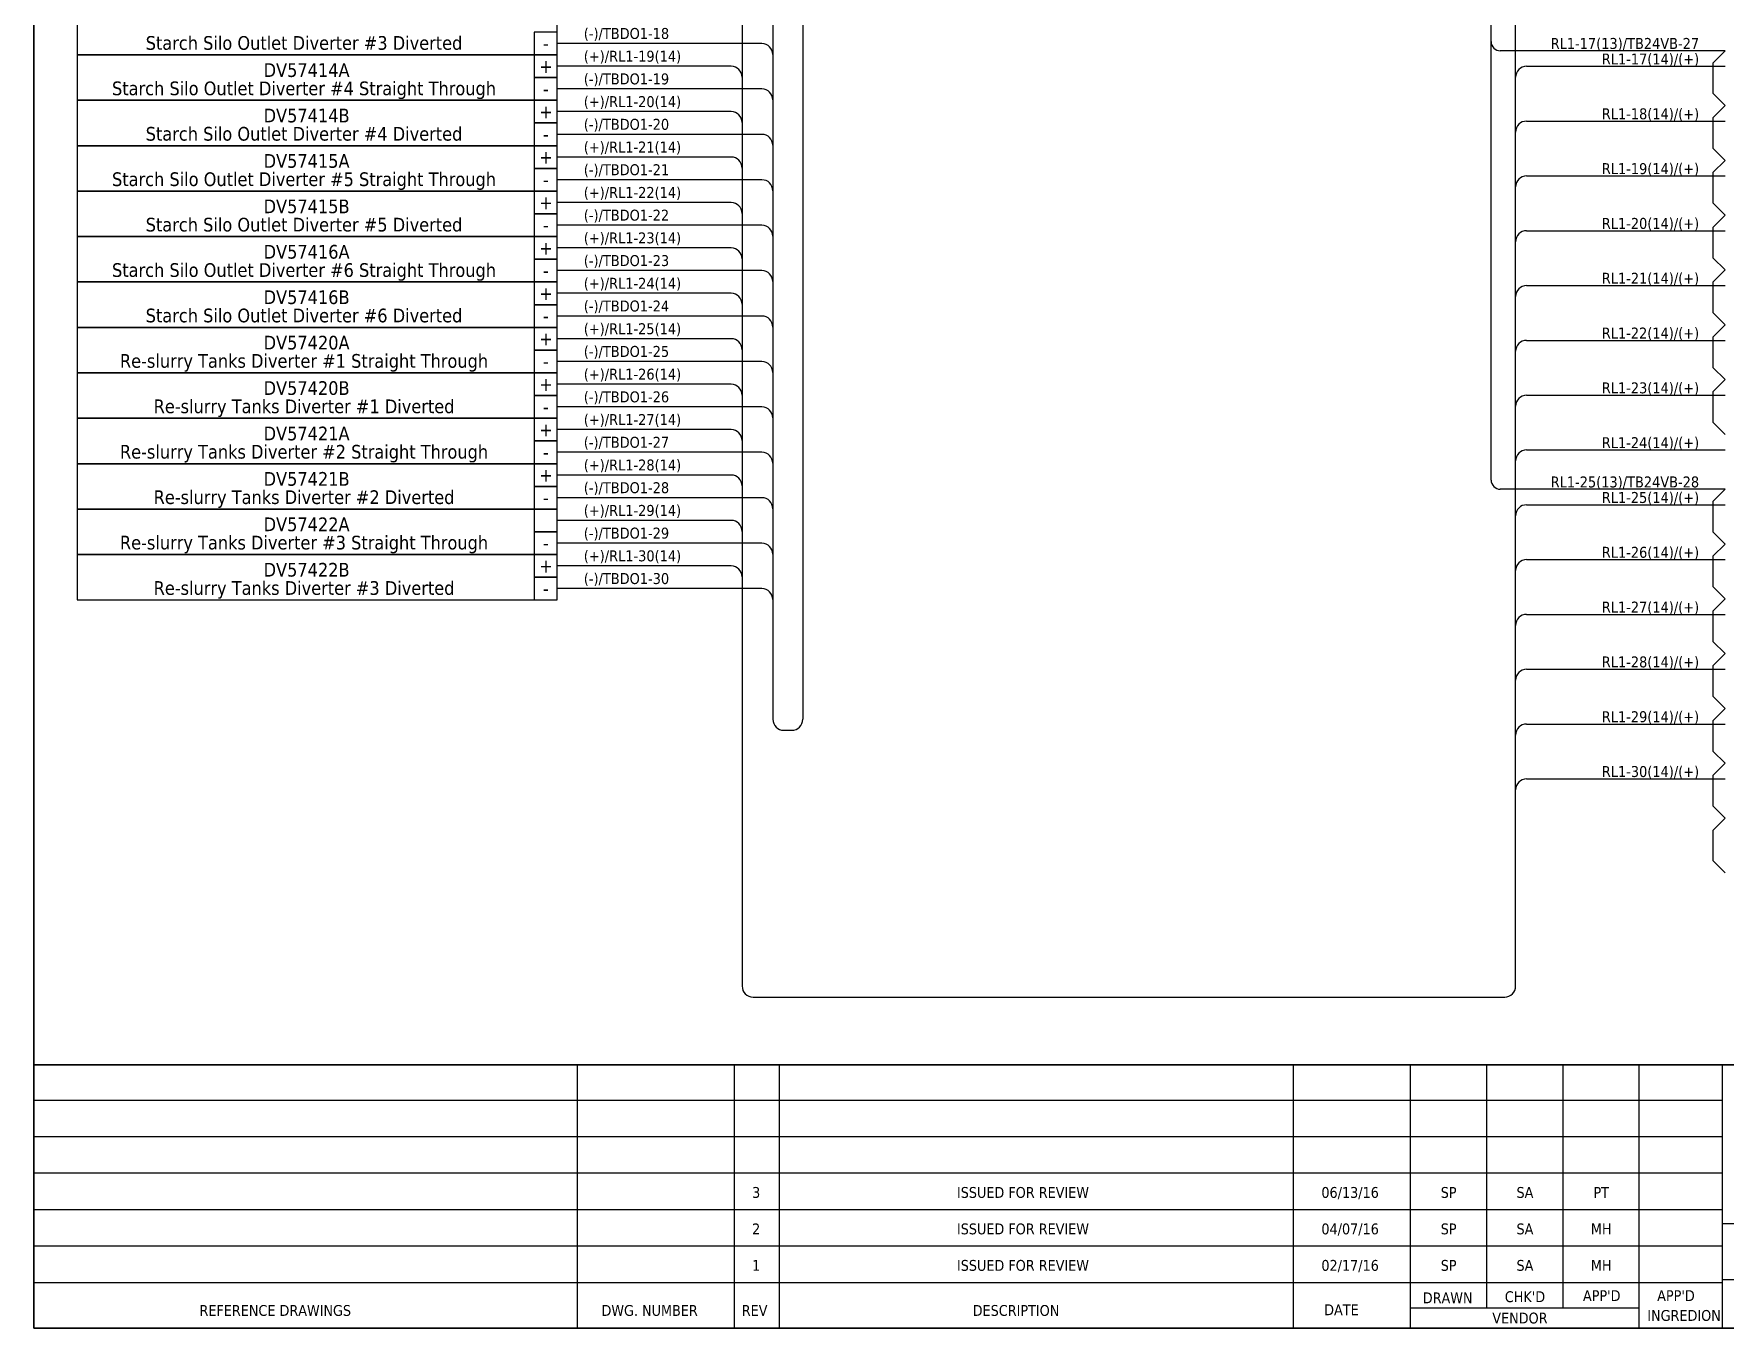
# Model space of a CAD drawing. Header units: millimetres. Extents: x 0 to 1792788, y -13 to 262234.
# Drawn here: x 905434 to 952471, y -13 to 35976 of the extents above; entities that cross this region are included whole.
import ezdxf
from ezdxf.enums import TextEntityAlignment as Align

# ---------------------------------------------------------------- set-up
doc = ezdxf.new("R2010")
doc.units = ezdxf.units.MM
for name, color, linetype, lineweight in [('GT_1', 9, 'Continuous', 25), ('HELPPOINT', 7, 'Continuous', 25), ('MEMBER', 7, 'Continuous', 25), ('power', 7, 'Continuous', 25)]:
    doc.layers.add(name, color=color, linetype=linetype, lineweight=lineweight)
doc.styles.add('Tahoma', font='')
doc.styles.get('Tahoma').set_extended_font_data('Tahoma')

# ---------------------------------------------------------------- blocks, each defined once
blk = doc.blocks.new('TPA')
at = {"layer": 'GT_1', "color": 4, "ltscale": 25.4}
for p, q in [((14309938, 12749437), (14309938, 12757755)), ((14314900, 12749437), (14314900, 12757755)), ((14316319, 12749437), (14316319, 12757755)), ((14332560, 12749437), (14332560, 12757755)), ((14336263, 12749437), (14336263, 12757755)), ((14338674, 12750067), (14338674, 12757755)), ((14341086, 12750068), (14341086, 12757756)), ((14343490, 12749437), (14343490, 12757755)), ((14346116, 12749437), (14346116, 12757755)), ((14346116, 12756634), (14292753, 12756634)), ((14346116, 12755485), (14292753, 12755485)), ((14346116, 12754332), (14292753, 12754332)), ((14346116, 12753180), (14292753, 12753180)), ((14368833, 12752737), (14346116, 12752737)), ((14346116, 12752028), (14292753, 12752028)), ((14346114, 12750875), (14292753, 12750875)), ((14368833, 12750964), (14346116, 12750964)), ((14343490, 12750067), (14336263, 12750067))]:
    blk.add_line(p, q, dxfattribs=at)
at = {"layer": 'HELPPOINT', "color": 4, "lineweight": 35, "ltscale": 25.4}
for p, q in [((14292753, 12749437), (14292753, 12827491)), ((14292753, 12749437), (14292753, 12827491)), ((14405128, 12749437), (14292753, 12749437)), ((14405128, 12749437), (14292753, 12749437))]:
    blk.add_line(p, q, dxfattribs=at)
at = {"layer": 'MEMBER', "color": 4, "lineweight": 35, "ltscale": 25.4}
blk.add_line((14292753, 12757755), (14405128, 12757755), dxfattribs=at)
blk.add_line((14292753, 12757755), (14405128, 12757755), dxfattribs=at)
at = {"layer": 'MEMBER', "color": 4, "style": 'Tahoma'}
for s, height, p in [('3', 343, (14315582, 12753726)), ('ISSUED FOR REVIEW', 342.77, (14324013, 12753726)), ('06/13/16', 342.8, (14334352, 12753726)), ('SP', 342.8, (14337466, 12753726)), ('SA', 342.8, (14339877, 12753726)), ('PT', 342.8, (14342288, 12753726)), ('2', 343, (14315582, 12752574)), ('ISSUED FOR REVIEW', 342.77, (14324013, 12752574)), ('04/07/16', 342.8, (14334352, 12752574)), ('SP', 342.8, (14337466, 12752574)), ('SA', 342.8, (14339877, 12752574)), ('MH', 342.8, (14342288, 12752574)), ('1', 343, (14315582, 12751421)), ('ISSUED FOR REVIEW', 342.77, (14324013, 12751421)), ('02/17/16', 342.8, (14334352, 12751421)), ('SP', 342.8, (14337466, 12751421)), ('SA', 342.8, (14339877, 12751421)), ('MH', 342.8, (14342288, 12751421))]:
    blk.add_text(s, height=height, dxfattribs=at).set_placement(p, align=Align.MIDDLE_CENTER)
for s, height, p in [('DRAWN', 342.8, (14336649, 12750224)), ("CHK'D", 342.8, (14339241, 12750260)), ("APP'D", 342.8, (14341710, 12750294)), ("APP'D", 342.8, (14344056, 12750294)), ('REFERENCE DRAWINGS', 342.77, (14297988, 12749826)), ('DWG. NUMBER', 342.77, (14310694, 12749826)), ('REV', 342.8, (14315126, 12749826)), ('DESCRIPTION', 342.77, (14322425, 12749826)), ('DATE', 342.8, (14333532, 12749847)), ('VENDOR', 342.8, (14338846, 12749586)), ('INGREDION', 342.8, (14343744, 12749668))]:
    blk.add_text(s, height=height, dxfattribs=at).set_placement(p)

msp = doc.modelspace()

# ---------------------------------------------------------------- linework, layer by layer
at = {"color": 1, "ltscale": 25.4}
for p, q in [((945962, 23568), (945962, 61692)), ((952471, 35506), (946216, 35506)), ((952471, 35506), (952131, 35165)), ((952131, 35165), (952131, 34322)), ((952471, 33982), (952131, 34322)), ((952471, 33982), (952131, 33641)), ((952131, 33641), (952131, 32798)), ((952471, 32458), (952131, 32798)), ((952471, 32458), (952131, 32117)), ((952131, 32117), (952131, 31274)), ((952471, 30934), (952131, 31274)), ((952471, 30934), (952131, 30593)), ((952131, 30593), (952131, 29750)), ((952471, 29410), (952131, 29750)), ((952471, 29410), (952131, 29069)), ((952131, 29069), (952131, 28226)), ((952471, 27886), (952131, 28226)), ((952471, 27886), (952131, 27545)), ((952131, 27545), (952131, 26702)), ((952471, 26362), (952131, 26702)), ((952471, 26362), (952131, 26021)), ((952131, 26021), (952131, 25178)), ((952471, 24838), (952131, 25178)), ((952471, 23314), (946216, 23314)), ((952471, 23314), (952131, 22973)), ((952131, 22973), (952131, 22130)), ((952471, 21790), (952131, 22130)), ((952471, 21790), (952131, 21449)), ((952131, 21449), (952131, 20606)), ((952471, 20266), (952131, 20606)), ((952471, 20266), (952131, 19925)), ((952131, 19925), (952131, 19082)), ((952471, 18742), (952131, 19082)), ((952471, 18742), (952131, 18401)), ((952131, 18401), (952131, 17558)), ((952471, 17218), (952131, 17558)), ((952471, 17218), (952131, 16877)), ((952131, 16877), (952131, 16034)), ((952471, 15694), (952131, 16034)), ((952471, 15694), (952131, 15353)), ((952131, 15353), (952131, 14510)), ((952471, 14170), (952131, 14510)), ((952471, 14170), (952131, 13829)), ((952131, 13829), (952131, 12986)), ((952471, 12646), (952131, 12986))]:
    msp.add_line(p, q, dxfattribs=at)
at = {"color": 4, "ltscale": 25.4}
for p, q in [((946644, 9499), (946644, 59152)), ((925132, 57504), (925132, 9499)), ((924827, 35075), (919984, 35075)), ((946949, 35073), (952471, 35073)), ((924827, 33812), (919984, 33812)), ((946949, 33549), (952471, 33549)), ((924827, 32549), (919984, 32549)), ((946949, 32025), (952471, 32025)), ((924827, 31287), (919984, 31287)), ((946949, 30501), (952471, 30501)), ((924827, 30024), (919984, 30024)), ((924827, 28761), (919984, 28761)), ((946949, 28977), (952471, 28977)), ((924827, 27498), (919984, 27498)), ((946949, 27453), (952471, 27453)), ((924827, 26235), (919984, 26235)), ((946949, 25929), (952471, 25929)), ((924827, 24972), (919984, 24972)), ((946949, 24405), (952471, 24405)), ((924827, 23709), (919984, 23709)), ((946949, 22881), (952471, 22881)), ((924827, 22446), (919984, 22446)), ((924827, 21183), (919984, 21183)), ((946949, 21357), (952471, 21357)), ((946949, 19833), (952471, 19833)), ((946949, 18309), (952471, 18309)), ((946949, 16785), (952471, 16785)), ((946949, 15261), (952471, 15261)), ((925437, 9194), (946339, 9194))]:
    msp.add_line(p, q, dxfattribs=at)
at = {"color": 7, "ltscale": 25.4}
for p, q in [((925987, 56873), (925987, 16916)), ((926818, 56873), (926818, 16916)), ((925682, 35707), (919984, 35707)), ((925682, 34444), (919984, 34444)), ((925682, 33181), (919984, 33181)), ((925682, 31918), (919984, 31918)), ((925682, 30655), (919984, 30655)), ((925682, 29392), (919984, 29392)), ((925682, 28129), (919984, 28129)), ((925682, 26866), (919984, 26866)), ((925682, 25603), (919984, 25603)), ((925682, 24340), (919984, 24340)), ((925682, 23077), (919984, 23077)), ((925682, 21814), (919984, 21814)), ((925682, 20551), (919984, 20551)), ((926292, 16611), (926513, 16611))]:
    msp.add_line(p, q, dxfattribs=at)
at = {"color": 2, "ltscale": 25.4}
for points in [[(906641, 35391), (919984, 35391), (919984, 36654), (906641, 36654)], [(906641, 34128), (919984, 34128), (919984, 35391), (906641, 35391)], [(906641, 32865), (919984, 32865), (919984, 34128), (906641, 34128)], [(906641, 31602), (919984, 31602), (919984, 32865), (906641, 32865)], [(906641, 30339), (919984, 30339), (919984, 31602), (906641, 31602)], [(906641, 29076), (919984, 29076), (919984, 30339), (906641, 30339)], [(906641, 27813), (919984, 27813), (919984, 29076), (906641, 29076)], [(906641, 26550), (919984, 26550), (919984, 27813), (906641, 27813)], [(906641, 25287), (919984, 25287), (919984, 26550), (906641, 26550)], [(906641, 24024), (919984, 24024), (919984, 25287), (906641, 25287)], [(906641, 22761), (919984, 22761), (919984, 24024), (906641, 24024)], [(906641, 21498), (919984, 21498), (919984, 22761), (906641, 22761)], [(906641, 20235), (919984, 20235), (919984, 21498), (906641, 21498)]]:
    msp.add_lwpolyline(points, close=True, dxfattribs=at)
at = {"color": 7, "ltscale": 25.4}
for points in [[(919353, 35391), (919984, 35391), (919984, 36023), (919353, 36023)], [(919353, 34128), (919984, 34128), (919984, 34760), (919353, 34760)], [(919353, 32865), (919984, 32865), (919984, 33497), (919353, 33497)], [(919353, 31602), (919984, 31602), (919984, 32234), (919353, 32234)], [(919353, 30339), (919984, 30339), (919984, 30971), (919353, 30971)], [(919353, 29076), (919984, 29076), (919984, 29708), (919353, 29708)], [(919353, 27813), (919984, 27813), (919984, 28445), (919353, 28445)], [(919353, 26550), (919984, 26550), (919984, 27182), (919353, 27182)], [(919353, 25287), (919984, 25287), (919984, 25919), (919353, 25919)], [(919353, 24024), (919984, 24024), (919984, 24656), (919353, 24656)], [(919353, 22761), (919984, 22761), (919984, 23393), (919353, 23393)], [(919353, 21498), (919984, 21498), (919984, 22130), (919353, 22130)], [(919353, 20235), (919984, 20235), (919984, 20867), (919353, 20867)]]:
    msp.add_lwpolyline(points, close=True, dxfattribs=at)
at = {"color": 1, "ltscale": 25.4}
for points in [[(919353, 34760), (919984, 34760), (919984, 35391), (919353, 35391)], [(919353, 33497), (919984, 33497), (919984, 34128), (919353, 34128)], [(919353, 32234), (919984, 32234), (919984, 32865), (919353, 32865)], [(919353, 30971), (919984, 30971), (919984, 31602), (919353, 31602)], [(919353, 29708), (919984, 29708), (919984, 30339), (919353, 30339)], [(919353, 28445), (919984, 28445), (919984, 29076), (919353, 29076)], [(919353, 27182), (919984, 27182), (919984, 27813), (919353, 27813)], [(919353, 25919), (919984, 25919), (919984, 26550), (919353, 26550)], [(919353, 24656), (919984, 24656), (919984, 25287), (919353, 25287)], [(919353, 23393), (919984, 23393), (919984, 24024), (919353, 24024)], [(919353, 22130), (919984, 22130), (919984, 22761), (919353, 22761)], [(919353, 20867), (919984, 20867), (919984, 21498), (919353, 21498)]]:
    msp.add_lwpolyline(points, close=True, dxfattribs=at)
for centre in [(946216, 35760), (946216, 23568)]:
    msp.add_arc(centre, 254, 180, 270, dxfattribs=at)
at = {"color": 7, "ltscale": 25.4}
for centre, start, end in [((925682, 35402), 0, 90), ((925682, 34139), 0, 90), ((925682, 32876), 0, 90), ((925682, 31613), 0, 90), ((925682, 30350), 0, 90), ((925682, 29087), 0, 90), ((925682, 27824), 0, 90), ((925682, 26561), 0, 90), ((925682, 25298), 0, 90), ((925682, 24035), 0, 90), ((925682, 22772), 0, 90), ((925682, 21509), 0, 90), ((925682, 20246), 0, 90), ((926292, 16916), 180, 270), ((926513, 16916), 270, 0)]:
    msp.add_arc(centre, 305, start, end, dxfattribs=at)
at = {"color": 4, "ltscale": 25.4}
for centre, start, end in [((924827, 34771), 0, 90), ((946949, 34768), 90, 180), ((924827, 33508), 0, 90), ((946949, 33244), 90, 180), ((924827, 32245), 0, 90), ((946949, 31720), 90, 180), ((924827, 30982), 0, 90), ((946949, 30196), 90, 180), ((924827, 29719), 0, 90), ((924827, 28456), 0, 90), ((946949, 28672), 90, 180), ((924827, 27193), 0, 90), ((946949, 27148), 90, 180), ((924827, 25930), 0, 90), ((946949, 25624), 90, 180), ((924827, 24667), 0, 90), ((946949, 24100), 90, 180), ((924827, 23404), 0, 90), ((946949, 22576), 90, 180), ((924827, 22141), 0, 90), ((924827, 20878), 0, 90), ((946949, 21052), 90, 180), ((946949, 19528), 90, 180), ((946949, 18004), 90, 180), ((946949, 16480), 90, 180), ((946949, 14956), 90, 180), ((925437, 9499), 180, 270), ((946339, 9499), 270, 0)]:
    msp.add_arc(centre, 305, start, end, dxfattribs=at)

# ---------------------------------------------------------------- block references
at = {"xscale": 0.8800000000046566, "yscale": 0.8800000000046566, "zscale": 0.8800000000046566}
msp.add_blockref('TPA', (-11672189, -11219518), dxfattribs=at)

# ---------------------------------------------------------------- texts
at = {"color": 4, "style": 'Tahoma'}
for s, p in [('Starch Silo Outlet Diverter #3 Diverted ', (913020, 35723)), ('DV57414A', (913020, 34968)), ('Starch Silo Outlet Diverter #4 Straight Through ', (913020, 34460)), ('DV57414B', (913020, 33705)), ('Starch Silo Outlet Diverter #4 Diverted ', (913020, 33197)), ('DV57415A', (913020, 32442)), ('Starch Silo Outlet Diverter #5 Straight Through ', (913020, 31934)), ('DV57415B', (913020, 31179)), ('Starch Silo Outlet Diverter #5 Diverted ', (913020, 30671)), ('DV57416A', (913020, 29916)), ('Starch Silo Outlet Diverter #6 Straight Through ', (913020, 29408)), ('DV57416B', (913020, 28653)), ('Starch Silo Outlet Diverter #6 Diverted ', (913020, 28145)), ('DV57420A', (913020, 27390)), ('Re-slurry Tanks Diverter #1 Straight Through ', (913020, 26882)), ('DV57420B', (913020, 26127)), ('Re-slurry Tanks Diverter #1 Diverted ', (913020, 25619)), ('DV57421A', (913020, 24864)), ('Re-slurry Tanks Diverter #2 Straight Through ', (913020, 24356)), ('DV57421B', (913020, 23601)), ('Re-slurry Tanks Diverter #2 Diverted ', (913020, 23093)), ('DV57422A', (913020, 22338)), ('Re-slurry Tanks Diverter #3 Straight Through ', (913020, 21830)), ('DV57422B', (913020, 21075)), ('Re-slurry Tanks Diverter #3 Diverted ', (913020, 20567))]:
    msp.add_text(s, height=381, dxfattribs=at).set_placement(p, align=Align.MIDDLE_CENTER)
at = {"color": 7, "style": 'Tahoma'}
for s, p in [('(-)/TBDO1-18', (920729, 35834)), ('(-)/TBDO1-19', (920729, 34571)), ('(-)/TBDO1-20', (920729, 33308)), ('(-)/TBDO1-21', (920729, 32045)), ('(-)/TBDO1-22', (920729, 30782)), ('(-)/TBDO1-23', (920729, 29519)), ('(-)/TBDO1-24', (920729, 28256)), ('(-)/TBDO1-25', (920729, 26993)), ('(-)/TBDO1-26', (920729, 25730)), ('(-)/TBDO1-27', (920729, 24467)), ('(-)/TBDO1-28', (920729, 23204)), ('(-)/TBDO1-29', (920729, 21941)), ('(-)/TBDO1-30', (920729, 20678))]:
    msp.add_text(s, height=304.8, dxfattribs=at).set_placement(p)
at = {"color": 1, "style": 'Tahoma'}
for s, p in [('RL1-17(13)/TB24VB-27', (951747, 35556)), ('RL1-25(13)/TB24VB-28', (951747, 23364))]:
    msp.add_text(s, height=304.8, dxfattribs=at).set_placement(p, align=Align.RIGHT)
at = {"color": 4, "style": 'Tahoma'}
for s, p in [('(+)/RL1-19(14)', (920729, 35202)), ('(+)/RL1-20(14)', (920729, 33939)), ('(+)/RL1-21(14)', (920729, 32676)), ('(+)/RL1-22(14)', (920729, 31413)), ('(+)/RL1-23(14)', (920729, 30150)), ('(+)/RL1-24(14)', (920729, 28887)), ('(+)/RL1-25(14)', (920729, 27624)), ('(+)/RL1-26(14)', (920729, 26361)), ('(+)/RL1-27(14)', (920729, 25098)), ('(+)/RL1-28(14)', (920729, 23835)), ('(+)/RL1-29(14)', (920729, 22572)), ('(+)/RL1-30(14)', (920729, 21309))]:
    msp.add_text(s, height=304.8, dxfattribs=at).set_placement(p)
for s, p in [('RL1-17(14)/(+)', (951747, 35124)), ('RL1-18(14)/(+)', (951747, 33600)), ('RL1-19(14)/(+)', (951747, 32076)), ('RL1-20(14)/(+)', (951747, 30552)), ('RL1-21(14)/(+)', (951747, 29028)), ('RL1-22(14)/(+)', (951747, 27504)), ('RL1-23(14)/(+)', (951747, 25980)), ('RL1-24(14)/(+)', (951747, 24456)), ('RL1-25(14)/(+)', (951747, 22932)), ('RL1-26(14)/(+)', (951747, 21408)), ('RL1-27(14)/(+)', (951747, 19884)), ('RL1-28(14)/(+)', (951747, 18360)), ('RL1-29(14)/(+)', (951747, 16836)), ('RL1-30(14)/(+)', (951747, 15312))]:
    msp.add_text(s, height=304.8, dxfattribs=at).set_placement(p, align=Align.RIGHT)
at = {"layer": 'power', "color": 7, "style": 'Tahoma'}
for p in [(919675, 35712), (919675, 34449), (919675, 33186), (919675, 31923), (919675, 30660), (919675, 29397), (919675, 28134), (919675, 26871), (919675, 25608), (919675, 24345), (919675, 23082), (919675, 21819), (919675, 20556)]:
    msp.add_text('-', height=381, dxfattribs=at).set_placement(p, align=Align.MIDDLE_CENTER)
at = {"layer": 'power', "color": 1, "style": 'Tahoma'}
for p in [(919675, 35079), (919675, 33816), (919675, 32553), (919675, 31290), (919675, 30027), (919675, 28765), (919675, 27502), (919675, 26239), (919675, 24976), (919675, 23713), (919675, 21187)]:
    msp.add_text('+', height=381, dxfattribs=at).set_placement(p, align=Align.MIDDLE_CENTER)

doc.saveas('drawing.dxf')
